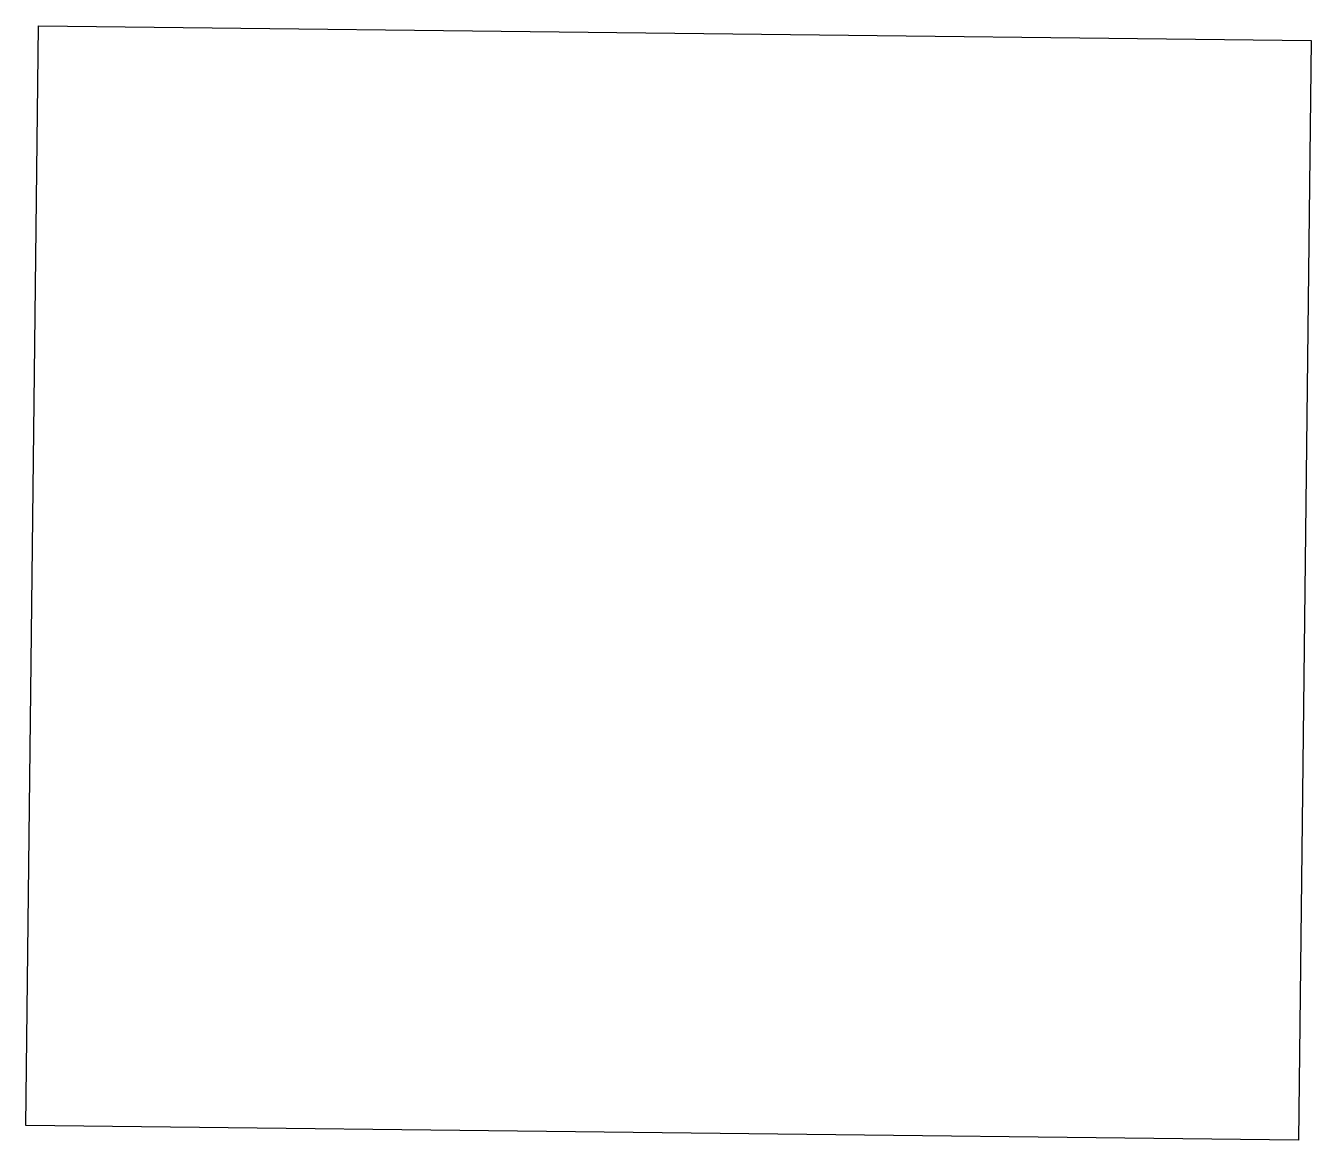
# Model space of a CAD drawing. Header units: centimetres. Extents: x -8.5 to 8.5, y -7.4 to 7.4.
import ezdxf

# ---------------------------------------------------------------- set-up
doc = ezdxf.new("R2010")
doc.units = ezdxf.units.CM
doc.header["$MEASUREMENT"] = 0
doc.layers.add('Camada 1', color=7, linetype='Continuous')

msp = doc.modelspace()

# ---------------------------------------------------------------- linework, layer by layer
at = {"layer": 'Camada 1'}
msp.add_open_spline([(-8.32776, 7.36209), (-8.32776, 7.36209), (-8.49487, -7.16793), (-8.49487, -7.16793), (-8.49487, -7.16793), (-8.49487, -7.16793), (8.32812, -7.36141), (8.32812, -7.36141), (8.32812, -7.36141), (8.32812, -7.36141), (8.49523, 7.16861), (8.49523, 7.16861), (8.49523, 7.16861), (8.49523, 7.16861), (-8.32776, 7.36209), (-8.32776, 7.36209)], degree=3, knots=[0, 0, 0, 0, 0.2, 0.2, 0.2, 0.2, 0.4, 0.4, 0.4, 0.4, 0.6, 0.6, 0.6, 0.6, 1, 1, 1, 1], dxfattribs=at)

doc.saveas('drawing.dxf')
